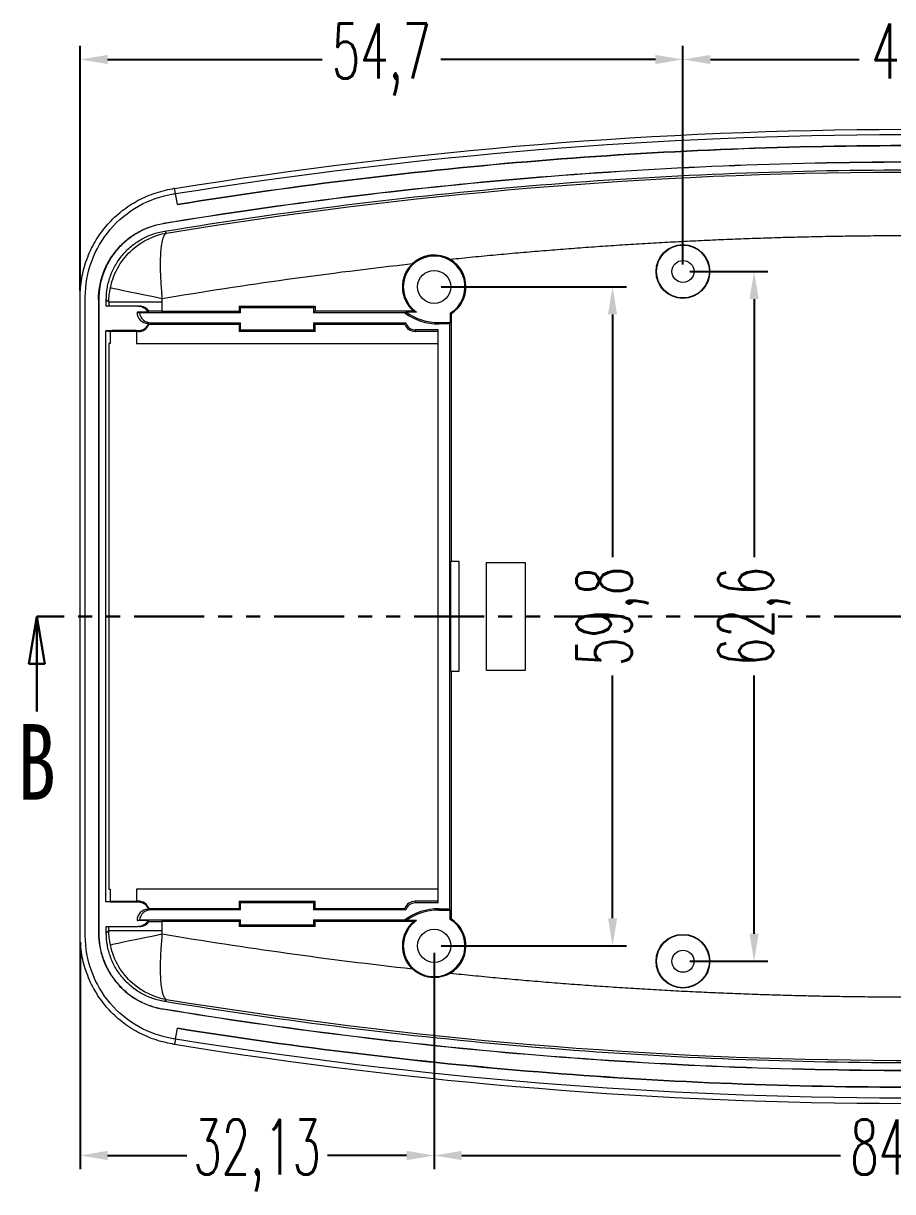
# Model space of a CAD drawing. Header units: inches. Extents: x 1568 to 2997, y 532 to 848.
# Drawn here: x 1651.5 to 1730.4, y 680.3 to 786.3 of the extents above; entities that cross this region are included whole.
import ezdxf

# ---------------------------------------------------------------- set-up
doc = ezdxf.new("R2010")
doc.units = ezdxf.units.IN
doc.linetypes.add('PHANTOM', pattern=[12.7, 6.35, -1.27, 1.27, -1.27, 1.27, -1.27])
doc.styles.add('SLDTEXTSTYLE0', font='TXT', dxfattribs={"width": 0.75})
doc.styles.add('SLDTEXTSTYLE2', font='TXT', dxfattribs={"width": 0.6, "bigfont": 'bigfont'})
doc.dimstyles.new('5', dxfattribs={"dimtxt": 5, "dimasz": 2.5, "dimexe": 1.25, "dimexo": 0.625, "dimtad": 0, "dimzin": 12, "dimtxsty": 'SLDTEXTSTYLE2', "dimcen": 2.5, "dimclrd": 3, "dimclre": 3, "dimclrt": 256, "dimadec": 0, "dimazin": 0, "dimtfac": 1, "dimtmove": 0, "dimatfit": 3, "dimfxl": 1, "dimarcsym": 0})

# ---------------------------------------------------------------- blocks, each defined once
blk = doc.blocks.new('_CLOSED')
at = {"color": 0, "linetype": 'ByBlock', "lineweight": -2}
for p, q in [((-1, 0.166667), (0, 0)), ((-1, 0.166667), (-1, -0.166667)), ((0, 0), (-1, -0.166667)), ((0, 0), (-1, 0))]:
    blk.add_line(p, q, dxfattribs=at)
blk = doc.blocks.new('*D144')
at = {"color": 3, "lineweight": -2}
for p, q in [((1656.66, 702.95), (1656.66, 682.34)), ((1688.79, 701.99), (1688.79, 682.34)), ((1659.16, 683.59), (1666.35, 683.59)), ((1686.29, 683.59), (1679.1, 683.59))]:
    blk.add_line(p, q, dxfattribs=at)
at = {"color": 3}
for points in [[(1659.16, 684.01), (1659.16, 683.17), (1656.66, 683.59)], [(1686.29, 684.01), (1686.29, 683.17), (1688.79, 683.59)]]:
    blk.add_solid(points, dxfattribs=at)
at = {"layer": 'Defpoints', "color": 0}
for p in [(1656.66, 703.58), (1688.79, 702.62), (1688.79, 683.59)]:
    blk.add_point(p, dxfattribs=at)
at = {"insert": (1672.73, 683.59), "char_height": 5, "attachment_point": 5, "style": 'SLDTEXTSTYLE2'}
blk.add_mtext('32,13', dxfattribs=at)
blk = doc.blocks.new('*D145')
at = {"color": 3, "lineweight": -2}
for p, q in [((1688.79, 701.99), (1688.79, 682.34)), ((1773.29, 701.99), (1773.29, 682.34)), ((1691.29, 683.59), (1725.67, 683.59)), ((1770.79, 683.59), (1736.42, 683.59))]:
    blk.add_line(p, q, dxfattribs=at)
at = {"color": 3}
for points in [[(1691.29, 684.01), (1691.29, 683.17), (1688.79, 683.59)], [(1770.79, 684.01), (1770.79, 683.17), (1773.29, 683.59)]]:
    blk.add_solid(points, dxfattribs=at)
at = {"layer": 'Defpoints', "color": 0}
for p in [(1688.79, 702.62), (1773.29, 702.62), (1773.29, 683.59)]:
    blk.add_point(p, dxfattribs=at)
at = {"insert": (1731.04, 683.59), "char_height": 5, "attachment_point": 5, "style": 'SLDTEXTSTYLE2'}
blk.add_mtext('84,5', dxfattribs=at)
blk = doc.blocks.new('*D146')
at = {"color": 3, "lineweight": -2}
for p, q in [((1656.66, 762.09), (1656.66, 784.31)), ((1711.36, 764.44), (1711.36, 784.31)), ((1659.16, 783.06), (1678.64, 783.06)), ((1708.86, 783.06), (1689.39, 783.06))]:
    blk.add_line(p, q, dxfattribs=at)
at = {"color": 3}
for points in [[(1659.16, 783.47), (1659.16, 782.64), (1656.66, 783.06)], [(1708.86, 783.47), (1708.86, 782.64), (1711.36, 783.06)]]:
    blk.add_solid(points, dxfattribs=at)
at = {"layer": 'Defpoints', "color": 0}
for p in [(1656.66, 783.06), (1711.36, 763.82), (1656.66, 761.46)]:
    blk.add_point(p, dxfattribs=at)
at = {"insert": (1684.01, 783.06), "char_height": 5, "attachment_point": 5, "style": 'SLDTEXTSTYLE2'}
blk.add_mtext('54,7', dxfattribs=at)
blk = doc.blocks.new('*D147')
at = {"color": 3, "lineweight": -2}
for p, q in [((1711.36, 764.44), (1711.36, 784.31)), ((1757.11, 764.44), (1757.11, 784.31)), ((1713.86, 783.06), (1727.36, 783.06)), ((1754.61, 783.06), (1741.11, 783.06))]:
    blk.add_line(p, q, dxfattribs=at)
at = {"color": 3}
for points in [[(1713.86, 783.47), (1713.86, 782.64), (1711.36, 783.06)], [(1754.61, 783.47), (1754.61, 782.64), (1757.11, 783.06)]]:
    blk.add_solid(points, dxfattribs=at)
at = {"layer": 'Defpoints', "color": 0}
for p in [(1757.11, 783.06), (1711.36, 763.82), (1757.11, 763.82)]:
    blk.add_point(p, dxfattribs=at)
at = {"insert": (1734.24, 783.06), "char_height": 5, "attachment_point": 5, "style": 'SLDTEXTSTYLE2'}
blk.add_mtext('45,75', dxfattribs=at)
blk = doc.blocks.new('*D152')
at = {"color": 3, "lineweight": -2}
for p, q in [((1711.99, 763.82), (1719.07, 763.82)), ((1717.82, 761.32), (1717.82, 737.89)), ((1717.82, 703.72), (1717.82, 727.14)), ((1711.99, 701.22), (1719.07, 701.22))]:
    blk.add_line(p, q, dxfattribs=at)
at = {"color": 3}
for points in [[(1717.4, 761.32), (1718.23, 761.32), (1717.82, 763.82)], [(1717.4, 703.72), (1718.23, 703.72), (1717.82, 701.22)]]:
    blk.add_solid(points, dxfattribs=at)
at = {"layer": 'Defpoints', "color": 0}
for p in [(1711.36, 763.82), (1717.82, 763.82), (1711.36, 701.22)]:
    blk.add_point(p, dxfattribs=at)
at = {"insert": (1717.82, 732.52), "char_height": 5, "attachment_point": 5, "rotation": 90, "style": 'SLDTEXTSTYLE2'}
blk.add_mtext('62,6', dxfattribs=at)
blk = doc.blocks.new('*D153')
at = {"color": 3, "lineweight": -2}
for p, q in [((1689.42, 762.42), (1706.23, 762.42)), ((1704.98, 759.92), (1704.98, 737.89)), ((1704.98, 705.12), (1704.98, 727.14)), ((1689.42, 702.62), (1706.23, 702.62))]:
    blk.add_line(p, q, dxfattribs=at)
at = {"color": 3}
for points in [[(1704.56, 759.92), (1705.39, 759.92), (1704.98, 762.42)], [(1704.56, 705.12), (1705.39, 705.12), (1704.98, 702.62)]]:
    blk.add_solid(points, dxfattribs=at)
at = {"layer": 'Defpoints', "color": 0}
for p in [(1688.79, 762.42), (1704.98, 762.42), (1688.79, 702.62)]:
    blk.add_point(p, dxfattribs=at)
at = {"insert": (1704.98, 732.52), "char_height": 5, "attachment_point": 5, "rotation": 90, "style": 'SLDTEXTSTYLE2'}
blk.add_mtext('59,8', dxfattribs=at)

msp = doc.modelspace()

# ---------------------------------------------------------------- linework, layer by layer
at = {"color": 7, "linetype": 'Continuous', "lineweight": 15}
for p, q in [((1665.324, 770.885), (1665.241, 771.356)), ((1665.327, 770.885), (1665.32, 770.884)), ((1665.324, 770.885), (1665.327, 770.885)), ((1665.501, 769.899), (1665.327, 770.885)), ((1664.202, 768.166), (1664.204, 768.152)), ((1664.316, 767.475), (1664.513, 767.31)), ((1656.662, 703.575), (1656.662, 761.464)), ((1657.141, 703.557), (1657.141, 761.482)), ((1658.343, 761.265), (1658.343, 703.774)), ((1658.357, 761.265), (1658.343, 761.265)), ((1658.357, 761.265), (1658.357, 703.774)), ((1659.043, 760.67), (1659.043, 761.265)), ((1659.043, 761.265), (1659.279, 761.064)), ((1661.927, 760.67), (1659.043, 760.67)), ((1659.279, 761.064), (1659.279, 760.67)), ((1659.279, 761.064), (1664.074, 761.064)), ((1662.817, 760.127), (1662.91, 760.22)), ((1664.074, 760.22), (1662.91, 760.22)), ((1664.074, 761.064), (1664.074, 760.22)), ((1664.074, 760.22), (1664.074, 760.071)), ((1664.074, 760.22), (1671.087, 760.22)), ((1671.087, 760.67), (1671.235, 760.521)), ((1671.087, 760.67), (1677.987, 760.67)), ((1671.087, 760.67), (1671.087, 760.22)), ((1671.235, 760.071), (1671.087, 760.22)), ((1677.838, 760.521), (1671.235, 760.521)), ((1671.235, 760.071), (1671.235, 760.521)), ((1677.838, 760.521), (1677.987, 760.67)), ((1677.838, 760.521), (1677.838, 760.071)), ((1677.987, 760.22), (1677.838, 760.071)), ((1677.987, 760.67), (1677.987, 760.22)), ((1686.921, 760.22), (1677.987, 760.22)), ((1662.817, 760.127), (1661.843, 760.129)), ((1663.06, 759.168), (1662.843, 759.114)), ((1663.06, 759.168), (1671.235, 759.168)), ((1671.235, 760.071), (1664.074, 760.071)), ((1671.087, 759.02), (1671.235, 759.168)), ((1671.235, 758.518), (1671.235, 759.168)), ((1686.118, 760.071), (1677.838, 760.071)), ((1677.838, 759.168), (1686.232, 759.168)), ((1677.838, 759.168), (1677.838, 758.518)), ((1677.838, 759.168), (1677.987, 759.02)), ((1686.118, 760.071), (1686.241, 760.132)), ((1687.176, 760.132), (1686.241, 760.132)), ((1689.213, 759.177), (1689.213, 759.055)), ((1689.213, 759.177), (1690.253, 759.177)), ((1690.253, 759.177), (1690.192, 759.055)), ((1690.253, 760.032), (1690.253, 759.177)), ((1690.341, 759.984), (1690.341, 737.52)), ((1659.008, 706.604), (1659.008, 758.435)), ((1659.008, 758.435), (1659.383, 758.37)), ((1659.383, 758.37), (1659.383, 757.27)), ((1661.787, 758.464), (1661.973, 758.464)), ((1661.787, 758.37), (1661.787, 758.464)), ((1661.973, 758.37), (1661.787, 758.37)), ((1661.787, 758.37), (1661.787, 757.27)), ((1661.973, 758.37), (1661.973, 758.464)), ((1662.843, 759.114), (1662.91, 759.114)), ((1662.91, 759.02), (1662.91, 759.114)), ((1671.087, 759.02), (1662.91, 759.02)), ((1671.087, 759.02), (1671.087, 758.37)), ((1671.235, 758.518), (1671.087, 758.37)), ((1677.987, 758.37), (1671.087, 758.37)), ((1671.235, 758.518), (1677.838, 758.518)), ((1677.987, 758.37), (1677.838, 758.518)), ((1686.123, 759.02), (1677.987, 759.02)), ((1677.987, 758.37), (1677.987, 759.02)), ((1689.141, 758.525), (1687.057, 758.525)), ((1687.057, 758.525), (1687.057, 758.377)), ((1689.141, 758.377), (1687.057, 758.377)), ((1689.141, 706.514), (1689.141, 758.525)), ((1690.192, 759.055), (1689.213, 759.055)), ((1690.192, 759.055), (1690.192, 705.984)), ((1659.383, 757.27), (1659.287, 757.27)), ((1659.287, 757.27), (1659.287, 707.77)), ((1661.787, 757.27), (1689.141, 757.27)), ((1690.315, 737.52), (1690.341, 737.52)), ((1690.315, 727.52), (1690.315, 737.52)), ((1690.341, 737.52), (1691.041, 737.52)), ((1691.041, 737.52), (1691.041, 727.52)), ((1693.541, 737.42), (1697.041, 737.42)), ((1693.541, 727.62), (1693.541, 737.42)), ((1697.041, 737.42), (1697.041, 727.62)), ((1690.341, 727.52), (1690.315, 727.52)), ((1690.341, 727.52), (1690.341, 705.055)), ((1691.041, 727.52), (1690.341, 727.52)), ((1697.041, 727.62), (1693.541, 727.62)), ((1659.287, 707.77), (1659.383, 707.77)), ((1659.383, 707.77), (1659.383, 706.67)), ((1689.141, 707.77), (1661.787, 707.77)), ((1661.787, 707.77), (1661.787, 706.67)), ((1659.008, 706.604), (1659.383, 706.67)), ((1661.787, 706.67), (1661.787, 706.575)), ((1661.973, 706.67), (1661.787, 706.67)), ((1661.973, 706.575), (1661.787, 706.575)), ((1661.973, 706.575), (1661.973, 706.67)), ((1671.087, 706.67), (1671.087, 706.02)), ((1671.087, 706.67), (1671.235, 706.521)), ((1671.087, 706.67), (1677.987, 706.67)), ((1671.235, 705.871), (1671.235, 706.521)), ((1677.838, 706.521), (1671.235, 706.521)), ((1677.838, 706.521), (1677.987, 706.67)), ((1677.838, 706.521), (1677.838, 705.871)), ((1677.987, 706.02), (1677.987, 706.67)), ((1687.057, 706.662), (1687.057, 706.514)), ((1689.141, 706.662), (1687.057, 706.662)), ((1689.141, 706.514), (1687.057, 706.514)), ((1662.843, 705.925), (1663.06, 705.871)), ((1662.91, 705.925), (1662.843, 705.925)), ((1662.91, 705.925), (1662.91, 706.02)), ((1662.91, 706.02), (1671.087, 706.02)), ((1671.235, 705.871), (1663.06, 705.871)), ((1671.235, 705.871), (1671.087, 706.02)), ((1677.987, 706.02), (1677.838, 705.871)), ((1686.232, 705.871), (1677.838, 705.871)), ((1677.987, 706.02), (1686.123, 706.02)), ((1689.213, 705.984), (1690.192, 705.984)), ((1689.213, 705.984), (1689.213, 705.862)), ((1689.213, 705.862), (1690.253, 705.862)), ((1690.192, 705.984), (1690.253, 705.862)), ((1690.253, 705.007), (1690.253, 705.862)), ((1659.043, 704.37), (1661.927, 704.37)), ((1659.043, 703.774), (1659.043, 704.37)), ((1659.279, 703.975), (1659.279, 704.37)), ((1662.817, 704.912), (1661.843, 704.91)), ((1662.91, 704.82), (1662.817, 704.912)), ((1662.91, 704.82), (1664.074, 704.82)), ((1664.074, 704.968), (1671.235, 704.968)), ((1664.074, 704.968), (1664.074, 704.82)), ((1671.087, 704.82), (1664.074, 704.82)), ((1664.074, 704.82), (1664.074, 703.975)), ((1671.087, 704.82), (1671.235, 704.968)), ((1671.087, 704.82), (1671.087, 704.37)), ((1671.235, 704.518), (1671.087, 704.37)), ((1677.987, 704.37), (1671.087, 704.37)), ((1671.235, 704.518), (1671.235, 704.968)), ((1671.235, 704.518), (1677.838, 704.518)), ((1677.838, 704.968), (1686.118, 704.968)), ((1677.838, 704.968), (1677.838, 704.518)), ((1677.838, 704.968), (1677.987, 704.82)), ((1677.987, 704.37), (1677.838, 704.518)), ((1677.987, 704.37), (1677.987, 704.82)), ((1686.921, 704.82), (1677.987, 704.82)), ((1686.241, 704.907), (1686.118, 704.968)), ((1687.176, 704.907), (1686.241, 704.907)), ((1658.357, 703.774), (1658.343, 703.774)), ((1659.279, 703.975), (1659.043, 703.774)), ((1664.074, 703.975), (1659.279, 703.975)), ((1664.513, 697.729), (1664.316, 697.564)), ((1664.202, 696.873), (1664.204, 696.887)), ((1665.327, 694.154), (1665.501, 695.14)), ((1665.324, 694.154), (1665.241, 693.683)), ((1665.327, 694.154), (1665.32, 694.155)), ((1665.327, 694.154), (1665.324, 694.154))]:
    msp.add_line(p, q, dxfattribs=at)
at = {"color": 1, "linetype": 'PHANTOM', "lineweight": 30}
msp.add_line((1807.617, 732.52), (1652.734, 732.52), dxfattribs=at)
at = {"color": 7, "linetype": 'Continuous', "lineweight": 30}
msp.add_line((1652.734, 723.88), (1652.734, 732.52), dxfattribs=at)
at = {"color": 7, "linetype": 'Continuous', "lineweight": 15, "flags": 128}
for points in [[(1659.413, 762.347), (1659.519, 762.324), (1659.756, 762.275), (1660.117, 762.2), (1660.592, 762.101), (1661.166, 761.981), (1661.825, 761.844), (1662.548, 761.694), (1663.316, 761.534), (1664.106, 761.37)], [(1690.341, 759.984), (1690.291, 760.011), (1690.253, 760.032)], [(1690.253, 705.007), (1690.302, 705.034), (1690.341, 705.055)], [(1664.106, 703.669), (1663.316, 703.505), (1662.548, 703.345), (1661.825, 703.195), (1661.166, 703.058), (1660.592, 702.938), (1660.117, 702.839), (1659.756, 702.764), (1659.519, 702.715), (1659.413, 702.692)]]:
    msp.add_lwpolyline(points, dxfattribs=at)
at = {"color": 7, "linetype": 'Continuous', "lineweight": 15}
for centre, radius in [((1711.362, 763.82), 2.438), ((1711.362, 763.82), 2.4), ((1711.362, 763.82), 1), ((1688.791, 762.42), 1.5), ((1688.791, 702.62), 1.5), ((1711.362, 701.22), 2.438), ((1711.362, 701.22), 2.4), ((1711.362, 701.22), 1)]:
    msp.add_circle(centre, radius, dxfattribs=at)
for centre, radius, start, end in [((1688.791, 762.42), 2.887, 132.86274, 229.63781), ((1688.791, 762.42), 2.8, 301.49365, 234.77384), ((1688.791, 762.42), 2.887, 302.46875, 59.36755), ((1689.213, 764.277), 5.222, 233.64299, 270), ((1687.057, 759.377), 0.852, 194.20007, 270), ((1689.213, 764.277), 5.1, 234.35615, 270), ((1687.057, 759.377), 1, 200.93276, 270), ((1687.057, 705.662), 1, 90, 159.06724), ((1687.057, 705.662), 0.852, 90, 165.79993), ((1689.213, 700.762), 5.222, 90, 126.35701), ((1689.213, 700.762), 5.1, 90, 125.64385), ((1688.791, 702.62), 2.887, 130.36219, 227.13726), ((1688.791, 702.62), 2.8, 125.22616, 58.50635), ((1688.791, 702.62), 2.887, 300.63245, 57.53125)]:
    msp.add_arc(centre, radius, start, end, dxfattribs=at)
for centre, major_axis, ratio, start_param, end_param in [((1662.843, 760.114), (-0.971, -0.243), 0.9993528, 6.0307756, 7.6089403), ((1663.06, 760.168), (-0.971, -0.243), 0.9993528, 6.1319311, 7.6089403), ((1661.973, 759.464), (0, -1), 0.9999619, 0, 1.2131988), ((1661.973, 759.37), (0, -1), 0.9999619, 0, 1.2131988), ((1661.973, 705.669), (0, 1), 0.9999619, 5.0699865, 6.2831853), ((1661.973, 705.575), (0, 1), 0.9999619, 5.0699865, 6.2831853), ((1662.843, 704.925), (-0.971, 0.243), 0.9993528, 4.9574304, 6.535595), ((1663.06, 704.871), (-0.971, 0.243), 0.9993528, 4.9574304, 6.4344395)]:
    msp.add_ellipse(centre, major_axis=major_axis, ratio=ratio, start_param=start_param, end_param=end_param, dxfattribs=at)
for points in [[(1665.241, 771.356), (1709.247, 778.43), (1753.28, 778.513), (1797.341, 771.604)], [(1665.327, 770.885), (1709.277, 777.95), (1753.25, 778.032), (1797.254, 771.134)], [(1665.241, 771.356), (1665.181, 771.346), (1665.122, 771.337), (1665.063, 771.327)], [(1665.12, 770.852), (1665.187, 770.863), (1665.253, 770.873), (1665.32, 770.884)], [(1664.106, 761.37), (1671.653, 762.633), (1679.23, 763.69), (1686.827, 764.536)], [(1659.279, 761.064), (1659.28, 761.48), (1659.322, 761.912), (1659.413, 762.347)], [(1664.106, 761.37), (1664.085, 761.27), (1664.074, 761.166), (1664.074, 761.064)], [(1659.413, 702.692), (1659.322, 703.127), (1659.28, 703.559), (1659.279, 703.975)], [(1686.827, 700.503), (1679.23, 701.349), (1671.653, 702.406), (1664.106, 703.669)], [(1665.063, 693.712), (1665.122, 693.702), (1665.181, 693.693), (1665.241, 693.683)], [(1665.32, 694.155), (1665.253, 694.166), (1665.187, 694.176), (1665.12, 694.187)], [(1665.241, 693.683), (1709.247, 686.609), (1753.28, 686.526), (1797.341, 693.435)], [(1797.254, 693.905), (1753.25, 687.007), (1709.277, 687.089), (1665.327, 694.154)]]:
    msp.add_open_spline(points, degree=3, dxfattribs=at)
for points, knots in [([(1797.08, 770.147), (1791.636, 771), (1786.176, 771.749), (1775.238, 773.032), (1769.759, 773.567), (1758.781, 774.42), (1753.279, 774.738), (1742.271, 775.156), (1736.767, 775.255), (1725.757, 775.234), (1720.249, 775.114), (1709.242, 774.654), (1703.749, 774.315), (1687.303, 772.973), (1676.381, 771.647), (1665.501, 769.899)], [0, 0, 0, 0, 0.125, 0.125, 0.25, 0.25, 0.375, 0.375, 0.5, 0.5, 0.625, 0.625, 0.75, 0.75, 1, 1, 1, 1]), ([(1665.501, 769.899), (1670.941, 770.773), (1676.399, 771.543), (1687.332, 772.868), (1692.809, 773.423), (1703.784, 774.317), (1709.285, 774.656), (1720.29, 775.115), (1725.794, 775.234), (1736.804, 775.254), (1742.313, 775.155), (1753.322, 774.736), (1758.816, 774.417), (1775.267, 773.138), (1786.193, 771.853), (1797.08, 770.147)], [0, 0, 0, 0, 0.125, 0.125, 0.25, 0.25, 0.375, 0.375, 0.5, 0.5, 0.625, 0.625, 0.75, 0.75, 1, 1, 1, 1]), ([(1796.941, 768.649), (1774.982, 772.095), (1752.886, 773.816), (1719.524, 773.703), (1708.411, 773.215), (1686.225, 771.348), (1675.187, 769.972), (1664.202, 768.166)], [0, 0, 0, 0, 0.49429916, 0.49429916, 0.74182392, 0.74182392, 0.98934867, 0.98934867, 0.98934867, 0.98934867]), ([(1796.941, 768.634), (1774.982, 772.081), (1752.886, 773.802), (1719.524, 773.689), (1708.412, 773.201), (1686.226, 771.334), (1675.189, 769.958), (1664.204, 768.152)], [0, 0, 0, 0, 0.49431541, 0.49431541, 0.74184016, 0.74184016, 0.98936492, 0.98936492, 0.98936492, 0.98936492]), ([(1664.316, 767.475), (1675.282, 769.278), (1686.302, 770.652), (1708.451, 772.516), (1719.547, 773.003), (1736.217, 773.059), (1741.767, 772.965), (1752.848, 772.556), (1758.38, 772.239), (1774.95, 770.96), (1785.962, 769.666), (1796.941, 767.94)], [0, 0, 0, 0, 0.25, 0.25, 0.5, 0.5, 0.625, 0.625, 0.75, 0.75, 1, 1, 1, 1]), ([(1664.513, 767.31), (1686.411, 770.902), (1708.567, 772.775), (1752.885, 772.917), (1775.131, 771.178), (1797.041, 767.727)], [0, 0, 0, 0, 0.5, 0.5, 1, 1, 1, 1]), ([(1656.662, 761.464), (1656.662, 762.057), (1656.715, 762.64), (1656.868, 763.504), (1656.932, 763.789), (1657.085, 764.356), (1657.175, 764.638), (1657.481, 765.47), (1657.731, 766), (1658.174, 766.757), (1658.332, 767.003), (1658.672, 767.483), (1658.855, 767.717), (1659.429, 768.391), (1659.846, 768.801), (1660.523, 769.359), (1660.757, 769.535), (1661.243, 769.869), (1661.495, 770.026), (1662.265, 770.459), (1662.798, 770.699), (1663.903, 771.086), (1664.478, 771.233), (1665.063, 771.327)], [0, 0, 0, 0, 0.125, 0.125, 0.1875, 0.1875, 0.25, 0.25, 0.375, 0.375, 0.4375, 0.4375, 0.5, 0.5, 0.625, 0.625, 0.6875, 0.6875, 0.75, 0.75, 0.875, 0.875, 1, 1, 1, 1]), ([(1657.141, 761.482), (1657.141, 763.736), (1657.952, 765.93), (1660.857, 769.342), (1662.897, 770.493), (1665.12, 770.852)], [0, 0, 0, 0, 0.5, 0.5, 1, 1, 1, 1]), ([(1658.343, 761.265), (1658.343, 761.68), (1658.38, 762.092), (1658.523, 762.896), (1658.63, 763.291), (1658.843, 763.87), (1658.923, 764.062), (1659.098, 764.434), (1659.194, 764.615), (1659.502, 765.144), (1659.738, 765.478), (1660.139, 765.949), (1660.28, 766.101), (1660.572, 766.389), (1660.724, 766.526), (1661.196, 766.916), (1661.533, 767.149), (1662.072, 767.454), (1662.257, 767.547), (1662.63, 767.717), (1662.82, 767.793), (1663.397, 767.997), (1663.794, 768.099), (1664.202, 768.166)], [0, 0, 0, 0, 0.125, 0.125, 0.25, 0.25, 0.3125, 0.3125, 0.375, 0.375, 0.5, 0.5, 0.5625, 0.5625, 0.625, 0.625, 0.75, 0.75, 0.8125, 0.8125, 0.875, 0.875, 1, 1, 1, 1]), ([(1664.204, 768.152), (1663.797, 768.085), (1663.401, 767.983), (1662.825, 767.78), (1662.635, 767.704), (1662.263, 767.535), (1662.079, 767.441), (1661.541, 767.137), (1661.204, 766.905), (1660.733, 766.516), (1660.582, 766.379), (1660.29, 766.092), (1660.149, 765.94), (1659.75, 765.469), (1659.514, 765.136), (1659.206, 764.608), (1659.111, 764.427), (1658.936, 764.056), (1658.856, 763.865), (1658.643, 763.287), (1658.537, 762.893), (1658.394, 762.09), (1658.357, 761.679), (1658.357, 761.265)], [0, 0, 0, 0, 0.125, 0.125, 0.1875, 0.1875, 0.25, 0.25, 0.375, 0.375, 0.4375, 0.4375, 0.5, 0.5, 0.625, 0.625, 0.6875, 0.6875, 0.75, 0.75, 0.875, 0.875, 1, 1, 1, 1]), ([(1659.043, 761.265), (1659.043, 761.637), (1659.076, 762.004), (1659.204, 762.728), (1659.3, 763.086), (1659.556, 763.783), (1659.713, 764.116), (1660.083, 764.751), (1660.298, 765.055), (1660.778, 765.621), (1661.04, 765.879), (1661.465, 766.231), (1661.612, 766.342), (1661.917, 766.552), (1662.075, 766.651), (1662.559, 766.925), (1662.893, 767.077), (1663.587, 767.322), (1663.948, 767.415), (1664.316, 767.475)], [0, 0, 0, 0, 0.125, 0.125, 0.25, 0.25, 0.375, 0.375, 0.5, 0.5, 0.625, 0.625, 0.6875, 0.6875, 0.75, 0.75, 0.875, 0.875, 1, 1, 1, 1]), ([(1659.413, 762.347), (1659.561, 763.058), (1659.834, 763.734), (1660.526, 764.895), (1660.949, 765.394), (1662.325, 766.623), (1663.405, 767.118), (1664.513, 767.31)], [0, 0, 0, 0, 0.25, 0.25, 0.5, 0.5, 1, 1, 1, 1]), ([(1664.513, 767.31), (1664.497, 767.303), (1664.464, 767.289), (1664.415, 767.251), (1664.364, 767.198), (1664.299, 767.108), (1664.226, 766.963), (1664.121, 766.66), (1664.024, 766.171), (1663.952, 765.416), (1663.928, 764.557), (1663.943, 763.753), (1663.972, 763.123), (1663.997, 762.681), (1664.029, 762.239), (1664.064, 761.802), (1664.092, 761.513), (1664.106, 761.37)], [0, 0, 0, 0, 0.02734681, 0.0573024, 0.08995131, 0.12537343, 0.18756042, 0.25116943, 0.38738247, 0.50067959, 0.62839304, 0.74938414, 0.80130214, 0.85244979, 0.90269258, 0.95191062, 1, 1, 1, 1]), ([(1772.158, 765.075), (1771.475, 765.142), (1770.11, 765.274), (1768.062, 765.46), (1766.014, 765.637), (1763.966, 765.803), (1761.918, 765.958), (1759.87, 766.104), (1757.822, 766.239), (1755.774, 766.363), (1753.726, 766.478), (1751.678, 766.582), (1749.63, 766.675), (1747.583, 766.759), (1745.535, 766.832), (1743.487, 766.895), (1741.439, 766.947), (1739.392, 766.989), (1737.344, 767.021), (1735.297, 767.042), (1733.249, 767.054), (1731.202, 767.055), (1729.154, 767.045), (1727.107, 767.025), (1725.06, 766.995), (1723.012, 766.955), (1720.965, 766.904), (1718.918, 766.843), (1716.871, 766.772), (1714.824, 766.69), (1712.777, 766.598), (1710.73, 766.496), (1708.683, 766.383), (1706.636, 766.26), (1704.589, 766.127), (1702.542, 765.984), (1700.495, 765.83), (1698.448, 765.665), (1696.401, 765.491), (1694.355, 765.306), (1692.308, 765.111), (1690.944, 764.973), (1690.262, 764.904)], [0, 0, 0, 0, 0.0250824, 0.0501525, 0.0752111, 0.1002587, 0.1252961, 0.1503237, 0.1753422, 0.2003523, 0.2253546, 0.2503497, 0.2753382, 0.3003208, 0.3252982, 0.3502709, 0.3752395, 0.4002048, 0.4251673, 0.4501277, 0.4750866, 0.5000446, 0.5250025, 0.5499607, 0.5749199, 0.5998809, 0.6248442, 0.6498104, 0.6747801, 0.6997541, 0.7247329, 0.7497172, 0.7747077, 0.7997048, 0.8247093, 0.8497218, 0.8747429, 0.8997733, 0.9248136, 0.9498644, 0.9749263, 1, 1, 1, 1]), ([(1690.262, 764.904), (1689.994, 765.063), (1689.708, 765.175), (1689.101, 765.307), (1688.793, 765.323), (1688.331, 765.274), (1688.178, 765.245), (1687.881, 765.164), (1687.737, 765.112), (1687.456, 764.984), (1687.319, 764.908), (1687.062, 764.737), (1686.941, 764.642), (1686.827, 764.536)], [0, 0, 0, 0, 0.25, 0.25, 0.5, 0.5, 0.625, 0.625, 0.75, 0.75, 0.875, 0.875, 1, 1, 1, 1]), ([(1661.927, 760.67), (1662.019, 760.67), (1662.109, 760.657), (1662.285, 760.608), (1662.37, 760.571), (1662.603, 760.429), (1662.732, 760.291), (1662.817, 760.127)], [0, 0, 0, 0, 0.25, 0.25, 0.5, 0.5, 1, 1, 1, 1]), ([(1661.927, 760.67), (1661.951, 760.67), (1661.997, 760.67), (1662.046, 760.67), (1662.07, 760.67)], [0, 0, 0, 0, 0.5076021, 1, 1, 1, 1]), ([(1662.91, 760.22), (1662.814, 760.364), (1662.684, 760.479), (1662.39, 760.632), (1662.229, 760.67), (1662.07, 760.67)], [0, 0, 0, 0, 0.5, 0.5, 1, 1, 1, 1]), ([(1687.176, 760.132), (1687.132, 760.146), (1687.043, 760.175), (1686.962, 760.204), (1686.921, 760.22)], [0, 0, 0, 0, 0.4823441, 1, 1, 1, 1]), ([(1661.843, 760.129), (1661.853, 760.126), (1661.863, 760.124), (1661.873, 760.121), (1661.897, 760.115), (1661.92, 760.109), (1661.944, 760.104), (1661.983, 760.094), (1662.023, 760.084), (1662.064, 760.074)], [-0.0008759508, -0.0008759508, -0.0008759508, -0.0008759508, 0, 0, 0, 0.0020000001, 0.0020000001, 0.0020000001, 0.0053281559, 0.0053281559, 0.0053281559, 0.0053281559]), ([(1664.074, 760.071), (1663.882, 760.071), (1663.69, 760.071), (1663.498, 760.071), (1663.306, 760.072), (1663.113, 760.072), (1662.921, 760.072), (1662.635, 760.073), (1662.35, 760.074), (1662.064, 760.074)], [0, 0, 0, 0, 0.0005766991, 0.0005766991, 0.0005766991, 0.0011533982, 0.0011533982, 0.0011533982, 0.0020107348, 0.0020107348, 0.0020107348, 0.0020107348]), ([(1686.123, 759.02), (1686.141, 759.045), (1686.176, 759.094), (1686.213, 759.144), (1686.232, 759.168)], [0, 0, 0, 0, 0.5153974, 1, 1, 1, 1]), ([(1661.787, 758.464), (1661.392, 758.464), (1660.996, 758.463), (1660.6, 758.461), (1660.335, 758.459), (1660.069, 758.457), (1659.804, 758.453), (1659.539, 758.449), (1659.273, 758.442), (1659.008, 758.435)], [0, 0, 0, 0, 0.0011873357, 0.0011873357, 0.0011873357, 0.0019834547, 0.0019834547, 0.0019834547, 0.0027796783, 0.0027796783, 0.0027796783, 0.0027796783]), ([(1661.787, 758.37), (1661.643, 758.37), (1661.496, 758.37), (1661.209, 758.37), (1661.069, 758.37), (1660.67, 758.37), (1660.433, 758.37), (1660.034, 758.37), (1659.87, 758.37), (1659.594, 758.37), (1659.479, 758.37), (1659.383, 758.37)], [0, 0, 0, 0, 0.09381284, 0.09381284, 0.18762568, 0.18762568, 0.37525136, 0.37525136, 0.56287704, 0.56287704, 0.75050272, 0.75050272, 0.75050272, 0.75050272]), ([(1661.787, 706.575), (1661.392, 706.575), (1660.996, 706.576), (1660.6, 706.578), (1660.335, 706.58), (1660.069, 706.582), (1659.804, 706.586), (1659.539, 706.59), (1659.273, 706.597), (1659.008, 706.604)], [0, 0, 0, 0, 0.0011873357, 0.0011873357, 0.0011873357, 0.0019834547, 0.0019834547, 0.0019834547, 0.0027796783, 0.0027796783, 0.0027796783, 0.0027796783]), ([(1659.383, 706.67), (1659.479, 706.67), (1659.594, 706.67), (1659.87, 706.67), (1660.034, 706.67), (1660.433, 706.67), (1660.67, 706.67), (1661.069, 706.67), (1661.209, 706.67), (1661.496, 706.67), (1661.643, 706.67), (1661.787, 706.67)], [0, 0, 0, 0, 0.18762568, 0.18762568, 0.37525136, 0.37525136, 0.56287704, 0.56287704, 0.65668988, 0.65668988, 0.75050272, 0.75050272, 0.75050272, 0.75050272]), ([(1686.232, 705.871), (1686.213, 705.895), (1686.176, 705.945), (1686.141, 705.994), (1686.123, 706.02)], [0, 0, 0, 0, 0.4846026, 1, 1, 1, 1]), ([(1661.843, 704.91), (1661.853, 704.913), (1661.863, 704.915), (1661.873, 704.918), (1661.897, 704.924), (1661.92, 704.93), (1661.944, 704.935), (1661.983, 704.945), (1662.023, 704.955), (1662.064, 704.965)], [-0.0008759509, -0.0008759509, -0.0008759509, -0.0008759509, 0, 0, 0, 0.0020000001, 0.0020000001, 0.0020000001, 0.0053281559, 0.0053281559, 0.0053281559, 0.0053281559]), ([(1662.817, 704.912), (1662.775, 704.83), (1662.722, 704.756), (1662.598, 704.622), (1662.526, 704.564), (1662.294, 704.421), (1662.112, 704.37), (1661.927, 704.37)], [0, 0, 0, 0, 0.25, 0.25, 0.5, 0.5, 1, 1, 1, 1]), ([(1662.07, 704.37), (1662.046, 704.37), (1661.997, 704.37), (1661.951, 704.37), (1661.927, 704.37)], [0, 0, 0, 0, 0.4923979, 1, 1, 1, 1]), ([(1662.064, 704.965), (1662.256, 704.965), (1662.448, 704.966), (1662.64, 704.966), (1662.833, 704.966), (1663.025, 704.967), (1663.217, 704.967), (1663.503, 704.968), (1663.789, 704.968), (1664.074, 704.968)], [0, 0, 0, 0, 0.000576699, 0.000576699, 0.000576699, 0.0011533981, 0.0011533981, 0.0011533981, 0.0020107351, 0.0020107351, 0.0020107351, 0.0020107351]), ([(1662.07, 704.37), (1662.15, 704.37), (1662.228, 704.379), (1662.385, 704.416), (1662.463, 704.445), (1662.683, 704.56), (1662.814, 704.675), (1662.91, 704.82)], [0, 0, 0, 0, 0.25, 0.25, 0.5, 0.5, 1, 1, 1, 1]), ([(1686.921, 704.82), (1686.962, 704.835), (1687.043, 704.864), (1687.132, 704.893), (1687.176, 704.907)], [0, 0, 0, 0, 0.5176559, 1, 1, 1, 1]), ([(1665.063, 693.712), (1664.478, 693.806), (1663.91, 693.951), (1663.082, 694.24), (1662.81, 694.348), (1662.275, 694.59), (1662.011, 694.723), (1661.238, 695.158), (1660.755, 695.489), (1660.078, 696.046), (1659.86, 696.242), (1659.441, 696.654), (1659.238, 696.872), (1658.664, 697.545), (1658.326, 698.023), (1657.883, 698.78), (1657.746, 699.039), (1657.494, 699.571), (1657.379, 699.846), (1657.074, 700.675), (1656.922, 701.239), (1656.716, 702.391), (1656.662, 702.982), (1656.662, 703.575)], [0, 0, 0, 0, 0.125, 0.125, 0.1875, 0.1875, 0.25, 0.25, 0.375, 0.375, 0.4375, 0.4375, 0.5, 0.5, 0.625, 0.625, 0.6875, 0.6875, 0.75, 0.75, 0.875, 0.875, 1, 1, 1, 1]), ([(1665.12, 694.187), (1662.897, 694.546), (1660.857, 695.697), (1657.952, 699.109), (1657.141, 701.303), (1657.141, 703.557)], [0, 0, 0, 0, 0.5, 0.5, 1, 1, 1, 1]), ([(1658.343, 703.774), (1658.343, 703.359), (1658.38, 702.948), (1658.523, 702.143), (1658.63, 701.748), (1658.843, 701.169), (1658.923, 700.977), (1659.098, 700.605), (1659.194, 700.424), (1659.502, 699.895), (1659.738, 699.561), (1660.139, 699.09), (1660.28, 698.938), (1660.572, 698.65), (1660.724, 698.513), (1661.196, 698.123), (1661.533, 697.89), (1662.072, 697.585), (1662.257, 697.492), (1662.63, 697.322), (1662.82, 697.246), (1663.397, 697.042), (1663.794, 696.94), (1664.202, 696.873)], [0, 0, 0, 0, 0.125, 0.125, 0.25, 0.25, 0.3125, 0.3125, 0.375, 0.375, 0.5, 0.5, 0.5625, 0.5625, 0.625, 0.625, 0.75, 0.75, 0.8125, 0.8125, 0.875, 0.875, 1, 1, 1, 1]), ([(1658.357, 703.774), (1658.357, 703.36), (1658.394, 702.949), (1658.537, 702.146), (1658.643, 701.752), (1658.856, 701.174), (1658.936, 700.983), (1659.111, 700.612), (1659.206, 700.431), (1659.514, 699.903), (1659.75, 699.57), (1660.149, 699.099), (1660.29, 698.947), (1660.582, 698.66), (1660.733, 698.523), (1661.204, 698.134), (1661.541, 697.902), (1662.079, 697.598), (1662.263, 697.504), (1662.635, 697.335), (1662.825, 697.259), (1663.401, 697.056), (1663.797, 696.954), (1664.204, 696.887)], [0, 0, 0, 0, 0.125, 0.125, 0.25, 0.25, 0.3125, 0.3125, 0.375, 0.375, 0.5, 0.5, 0.5625, 0.5625, 0.625, 0.625, 0.75, 0.75, 0.8125, 0.8125, 0.875, 0.875, 1, 1, 1, 1]), ([(1664.316, 697.564), (1663.948, 697.624), (1663.591, 697.716), (1662.898, 697.96), (1662.561, 698.113), (1661.914, 698.479), (1661.611, 698.688), (1661.044, 699.156), (1660.779, 699.417), (1660.299, 699.983), (1660.086, 700.283), (1659.808, 700.759), (1659.723, 700.922), (1659.565, 701.257), (1659.493, 701.43), (1659.301, 701.951), (1659.205, 702.306), (1659.076, 703.03), (1659.043, 703.402), (1659.043, 703.774)], [0, 0, 0, 0, 0.125, 0.125, 0.25, 0.25, 0.375, 0.375, 0.5, 0.5, 0.625, 0.625, 0.6875, 0.6875, 0.75, 0.75, 0.875, 0.875, 1, 1, 1, 1]), ([(1664.106, 703.669), (1664.098, 703.59), (1664.083, 703.431), (1664.061, 703.191), (1664.041, 702.949), (1664.022, 702.705), (1664.005, 702.459), (1663.989, 702.214), (1663.975, 701.968), (1663.963, 701.724), (1663.942, 701.225), (1663.928, 700.482), (1663.951, 699.633), (1664.023, 698.875), (1664.119, 698.384), (1664.225, 698.076), (1664.302, 697.924), (1664.376, 697.826), (1664.442, 697.763), (1664.489, 697.74), (1664.513, 697.729)], [0, 0, 0, 0, 0.026574, 0.0535097, 0.080791, 0.1084006, 0.1363192, 0.1645265, 0.1930003, 0.2217172, 0.2506528, 0.3716357, 0.4993508, 0.6083567, 0.7488455, 0.8124443, 0.8746384, 0.9172228, 0.9590293, 1, 1, 1, 1]), ([(1664.074, 703.975), (1664.076, 703.924), (1664.078, 703.821), (1664.097, 703.72), (1664.106, 703.669)], [0, 0, 0, 0, 0.5000392, 1, 1, 1, 1]), ([(1664.513, 697.729), (1663.405, 697.921), (1662.325, 698.416), (1660.949, 699.645), (1660.526, 700.144), (1659.834, 701.305), (1659.561, 701.981), (1659.413, 702.692)], [0, 0, 0, 0, 0.5, 0.5, 0.75, 0.75, 1, 1, 1, 1]), ([(1690.262, 700.135), (1689.994, 699.976), (1689.708, 699.864), (1689.101, 699.732), (1688.793, 699.716), (1688.331, 699.765), (1688.178, 699.794), (1687.881, 699.875), (1687.737, 699.927), (1687.456, 700.055), (1687.319, 700.131), (1687.062, 700.302), (1686.941, 700.397), (1686.827, 700.503)], [0, 0, 0, 0, 0.25, 0.25, 0.5, 0.5, 0.625, 0.625, 0.75, 0.75, 0.875, 0.875, 1, 1, 1, 1]), ([(1690.262, 700.135), (1690.944, 700.066), (1692.308, 699.928), (1694.355, 699.733), (1696.401, 699.548), (1698.448, 699.374), (1700.495, 699.209), (1702.542, 699.056), (1704.589, 698.912), (1706.636, 698.779), (1708.683, 698.656), (1710.73, 698.543), (1712.777, 698.441), (1714.824, 698.349), (1716.871, 698.267), (1718.918, 698.196), (1720.965, 698.135), (1723.012, 698.084), (1725.06, 698.044), (1727.107, 698.014), (1729.154, 697.994), (1731.202, 697.984), (1733.249, 697.985), (1735.297, 697.997), (1737.344, 698.018), (1739.392, 698.05), (1741.439, 698.092), (1743.487, 698.144), (1745.535, 698.207), (1747.583, 698.28), (1749.63, 698.364), (1751.678, 698.457), (1753.726, 698.561), (1755.774, 698.676), (1757.822, 698.801), (1759.87, 698.935), (1761.918, 699.081), (1763.966, 699.236), (1766.014, 699.402), (1768.062, 699.579), (1770.11, 699.765), (1771.475, 699.897), (1772.158, 699.964)], [0, 0, 0, 0, 0.0250737, 0.0501356, 0.0751864, 0.1002267, 0.1252571, 0.1502782, 0.1752907, 0.2002952, 0.2252923, 0.2502828, 0.2752671, 0.3002459, 0.3252199, 0.3501896, 0.3751558, 0.4001191, 0.4250801, 0.4500393, 0.4749975, 0.4999554, 0.5249134, 0.5498723, 0.5748327, 0.5997952, 0.6247605, 0.6497291, 0.6747018, 0.6996792, 0.7246618, 0.7496503, 0.7746454, 0.7996477, 0.8246578, 0.8496763, 0.8747039, 0.8997413, 0.9247889, 0.9498475, 0.9749176, 1, 1, 1, 1]), ([(1797.041, 697.312), (1775.131, 693.861), (1752.885, 692.122), (1708.567, 692.264), (1686.411, 694.138), (1664.513, 697.729)], [0, 0, 0, 0, 0.5, 0.5, 1, 1, 1, 1]), ([(1796.941, 696.39), (1774.982, 692.944), (1752.886, 691.224), (1719.524, 691.336), (1708.411, 691.824), (1686.225, 693.691), (1675.187, 695.067), (1664.202, 696.873)], [0, 0, 0, 0, 0.49429916, 0.49429916, 0.74182392, 0.74182392, 0.98934867, 0.98934867, 0.98934867, 0.98934867]), ([(1664.204, 696.887), (1675.189, 695.081), (1686.226, 693.705), (1708.412, 691.838), (1719.524, 691.35), (1752.886, 691.237), (1774.982, 692.958), (1796.941, 696.405)], [0, 0, 0, 0, 0.24752475, 0.24752475, 0.4950495, 0.4950495, 0.98936492, 0.98936492, 0.98936492, 0.98936492]), ([(1796.941, 697.099), (1785.961, 695.373), (1774.932, 694.076), (1752.77, 692.368), (1741.672, 691.959), (1725.002, 692.019), (1719.453, 692.152), (1708.375, 692.639), (1702.845, 692.994), (1686.285, 694.39), (1675.282, 695.761), (1664.316, 697.564)], [0, 0, 0, 0, 0.25, 0.25, 0.5, 0.5, 0.625, 0.625, 0.75, 0.75, 1, 1, 1, 1]), ([(1797.08, 694.892), (1791.636, 694.039), (1786.176, 693.29), (1775.238, 692.007), (1769.759, 691.472), (1758.781, 690.619), (1753.279, 690.301), (1742.271, 689.883), (1736.767, 689.784), (1725.757, 689.805), (1720.249, 689.925), (1709.242, 690.385), (1703.749, 690.724), (1687.303, 692.066), (1676.381, 693.392), (1665.501, 695.14)], [0, 0, 0, 0, 0.125, 0.125, 0.25, 0.25, 0.375, 0.375, 0.5, 0.5, 0.625, 0.625, 0.75, 0.75, 1, 1, 1, 1]), ([(1665.501, 695.14), (1670.941, 694.266), (1676.399, 693.496), (1687.332, 692.171), (1692.809, 691.616), (1703.784, 690.722), (1709.285, 690.383), (1720.29, 689.924), (1725.794, 689.805), (1736.804, 689.785), (1742.313, 689.884), (1753.322, 690.303), (1758.816, 690.622), (1775.267, 691.901), (1786.193, 693.186), (1797.08, 694.892)], [0, 0, 0, 0, 0.125, 0.125, 0.25, 0.25, 0.375, 0.375, 0.5, 0.5, 0.625, 0.625, 0.75, 0.75, 1, 1, 1, 1])]:
    msp.add_open_spline(points, degree=3, knots=knots, dxfattribs=at)

# ---------------------------------------------------------------- block references
at = {"color": 7, "linetype": 'Continuous', "lineweight": 30, "xscale": 4.319999999999993, "yscale": 4.319999999999993, "zscale": 0.72, "rotation": 90}
msp.add_blockref('_CLOSED', (1652.734, 732.52), dxfattribs=at)

# ---------------------------------------------------------------- texts
at = {"color": 7, "linetype": 'Continuous', "insert": (1650.983, 722.737), "char_height": 6.858, "attachment_point": 1, "style": 'SLDTEXTSTYLE0'}
msp.add_mtext('B', dxfattribs=at)

# ---------------------------------------------------------------- dimensions: what is measured, and where the dimension line sits
for base, p1, p2, picture, middle in [((1656.662, 783.056), (1711.362, 763.82), (1656.662, 761.464), '*D146', (1684.012, 783.056)), ((1757.112, 783.056), (1711.362, 763.82), (1757.112, 763.82), '*D147', (1734.237, 783.056)), ((1688.791, 683.591), (1656.662, 703.575), (1688.791, 702.62), '*D144', (1672.726, 683.591)), ((1773.291, 683.591), (1688.791, 702.62), (1773.291, 702.62), '*D145', (1731.041, 683.591))]:
    dim = msp.add_linear_dim(base=base, p1=p1, p2=p2, dimstyle='5')
    dim.commit()
    dim.dimension.update_dxf_attribs({"geometry": picture, "text_midpoint": middle})
dim = msp.add_linear_dim(base=(1717.818, 763.82), p1=(1711.362, 701.22), p2=(1711.362, 763.82), angle=90, dimstyle='5')
dim.commit()
dim.dimension.update_dxf_attribs({"geometry": '*D152', "text_midpoint": (1717.818, 732.52)})
dim = msp.add_linear_dim(base=(1704.977, 762.42), p1=(1688.791, 702.62), p2=(1688.791, 762.42), angle=90, dimstyle='5')
dim.commit()
dim.dimension.update_dxf_attribs({"geometry": '*D153', "text_midpoint": (1704.977, 732.52), "dimtype": 160})

doc.saveas('drawing.dxf')
